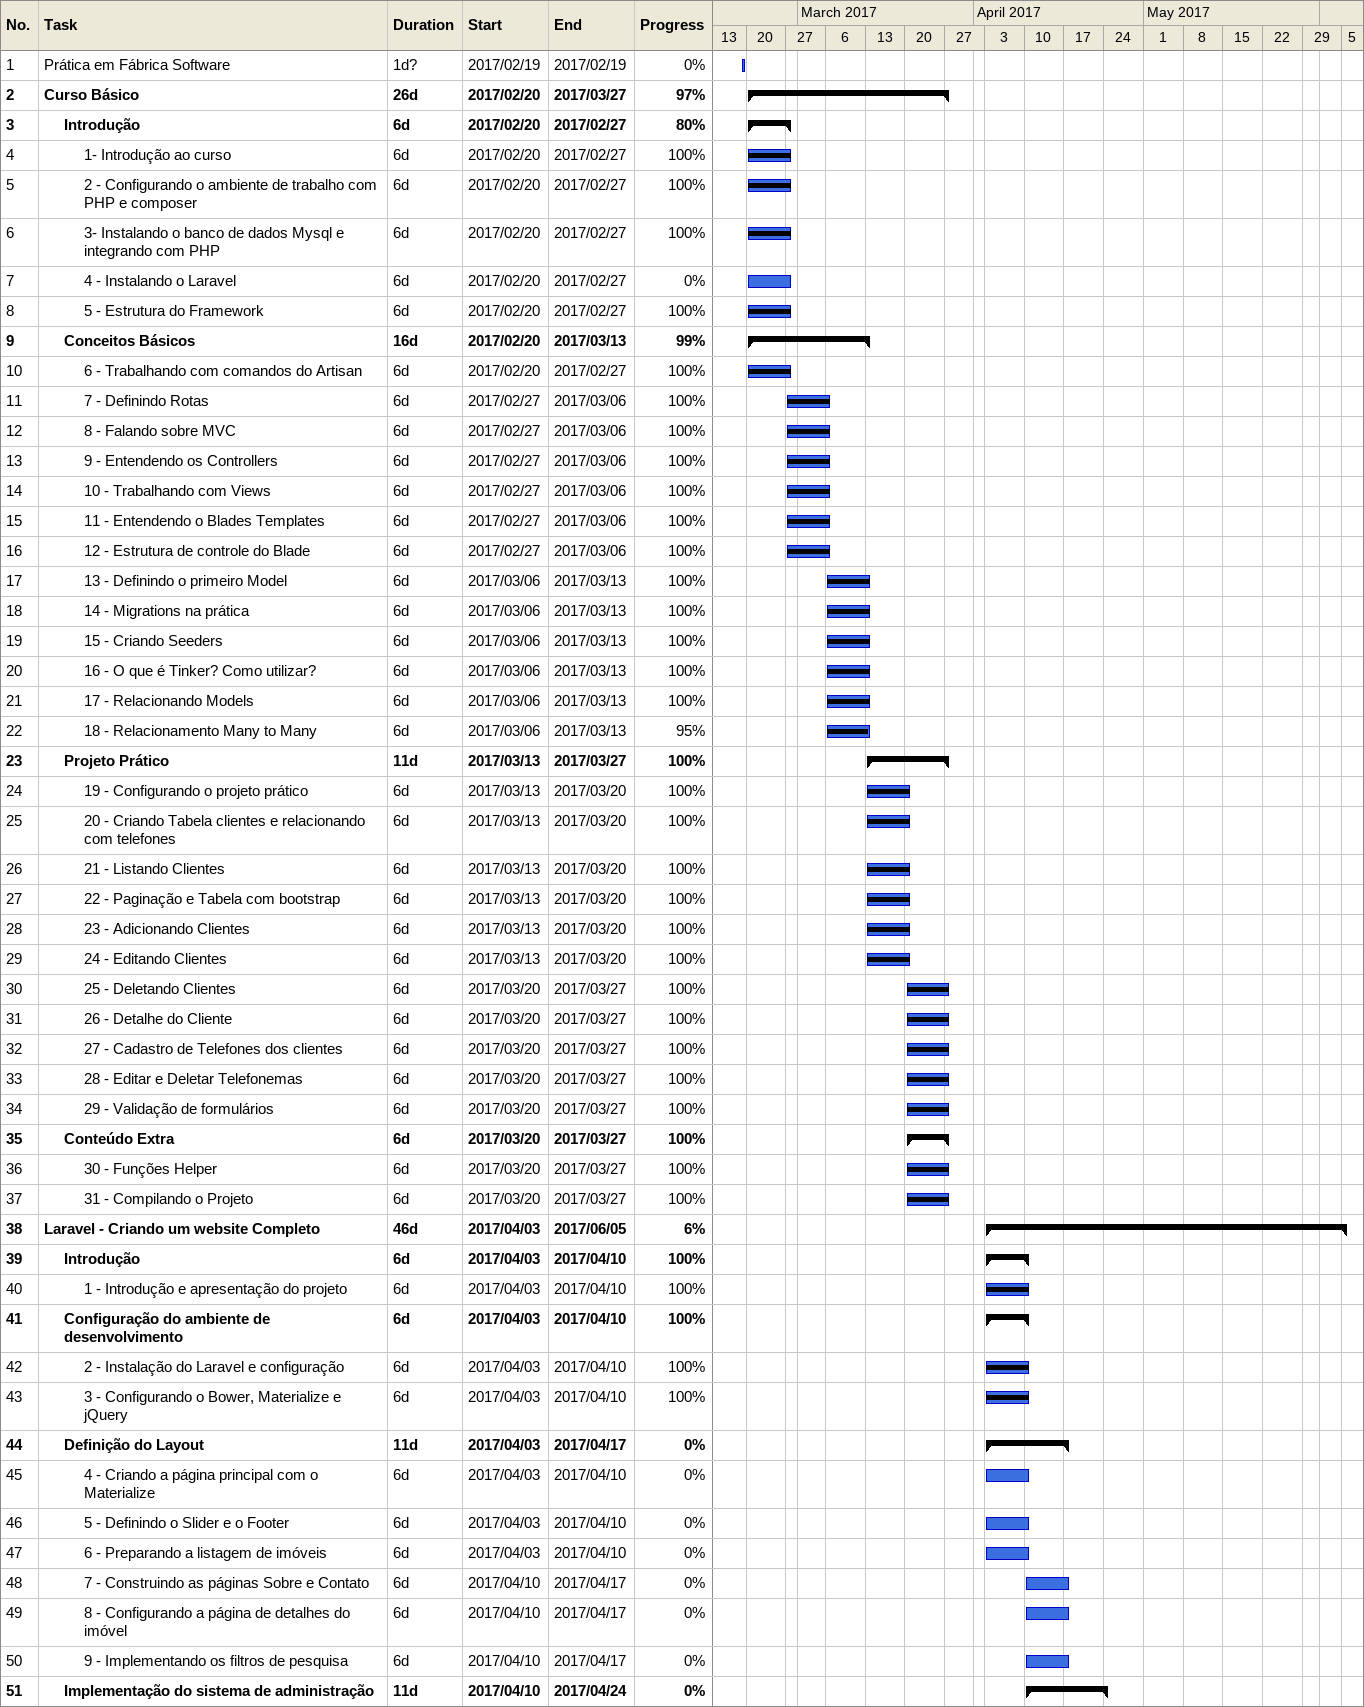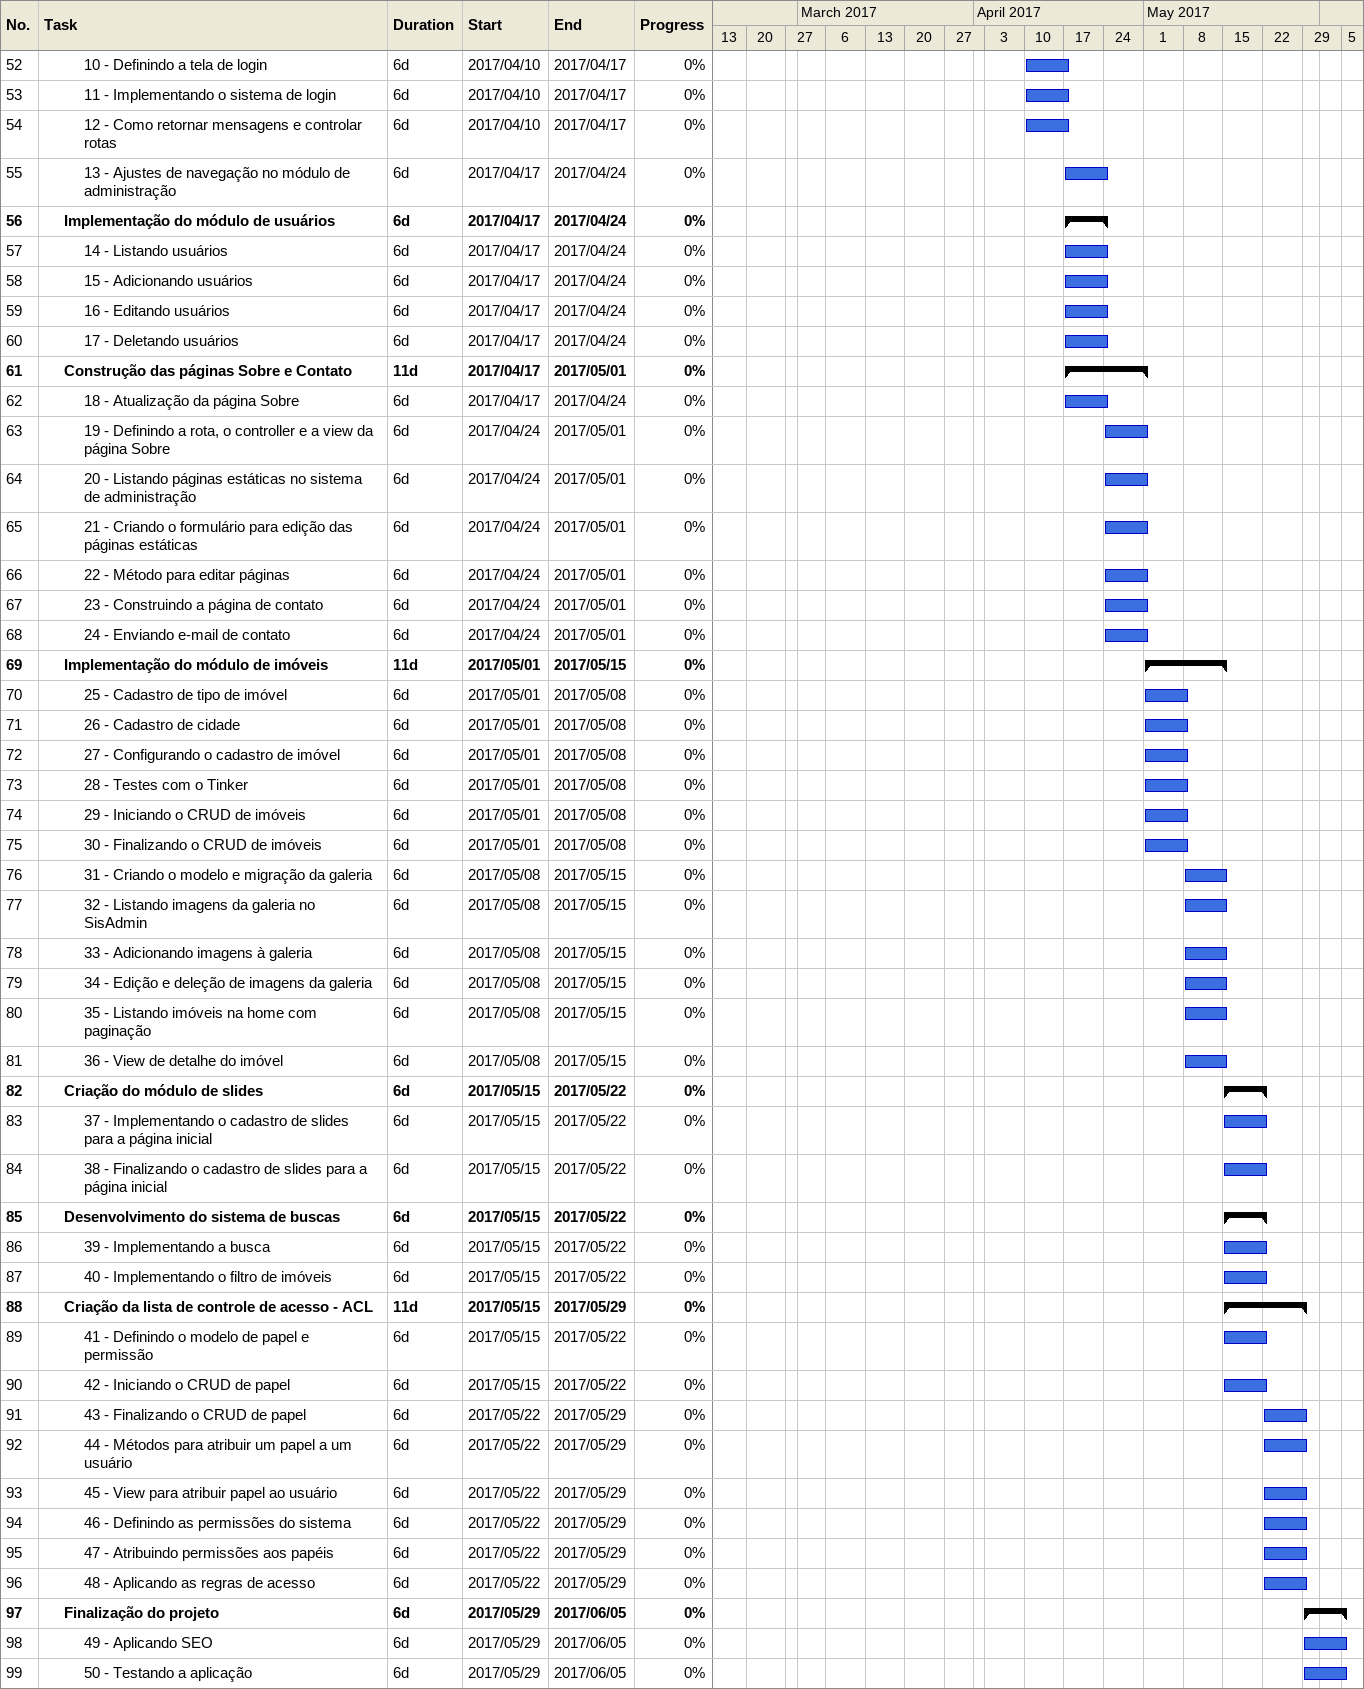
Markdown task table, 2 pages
| ID | Level | Task | Duration | Start | Finish | % complete |
|---|---|---|---|---|---|---|
| 1 | 1 | Prática em Fábrica Software | 1d? | 2017-02-19 | 2017-02-19 | 0 |
| 2 | 1 | **Curso Básico** | 26d | 2017-02-20 | 2017-03-27 | 97 |
| 3 | 2 | **Introdução** | 6d | 2017-02-20 | 2017-02-27 | 80 |
| 4 | 3 | 1- Introdução ao curso | 6d | 2017-02-20 | 2017-02-27 | 100 |
| 5 | 3 | 2 - Configurando o ambiente de trabalho com PHP e composer | 6d | 2017-02-20 | 2017-02-27 | 100 |
| 6 | 3 | 3- Instalando o banco de dados Mysql e integrando com PHP | 6d | 2017-02-20 | 2017-02-27 | 100 |
| 7 | 3 | 4 - Instalando o Laravel | 6d | 2017-02-20 | 2017-02-27 | 0 |
| 8 | 3 | 5 - Estrutura do Framework | 6d | 2017-02-20 | 2017-02-27 | 100 |
| 9 | 2 | **Conceitos Básicos** | 16d | 2017-02-20 | 2017-03-13 | 99 |
| 10 | 3 | 6 - Trabalhando com comandos do Artisan | 6d | 2017-02-20 | 2017-02-27 | 100 |
| 11 | 3 | 7 - Definindo Rotas | 6d | 2017-02-27 | 2017-03-06 | 100 |
| 12 | 3 | 8 - Falando sobre MVC | 6d | 2017-02-27 | 2017-03-06 | 100 |
| 13 | 3 | 9 - Entendendo os Controllers | 6d | 2017-02-27 | 2017-03-06 | 100 |
| 14 | 3 | 10 - Trabalhando com Views | 6d | 2017-02-27 | 2017-03-06 | 100 |
| 15 | 3 | 11 - Entendendo o Blades Templates | 6d | 2017-02-27 | 2017-03-06 | 100 |
| 16 | 3 | 12 - Estrutura de controle do Blade | 6d | 2017-02-27 | 2017-03-06 | 100 |
| 17 | 3 | 13 - Definindo o primeiro Model | 6d | 2017-03-06 | 2017-03-13 | 100 |
| 18 | 3 | 14 - Migrations na prática | 6d | 2017-03-06 | 2017-03-13 | 100 |
| 19 | 3 | 15 - Criando Seeders | 6d | 2017-03-06 | 2017-03-13 | 100 |
| 20 | 3 | 16 - O que é Tinker? Como utilizar? | 6d | 2017-03-06 | 2017-03-13 | 100 |
| 21 | 3 | 17 - Relacionando Models | 6d | 2017-03-06 | 2017-03-13 | 100 |
| 22 | 3 | 18 - Relacionamento Many to Many | 6d | 2017-03-06 | 2017-03-13 | 95 |
| 23 | 2 | **Projeto Prático** | 11d | 2017-03-13 | 2017-03-27 | 100 |
| 24 | 3 | 19 - Configurando o projeto prático | 6d | 2017-03-13 | 2017-03-20 | 100 |
| 25 | 3 | 20 - Criando Tabela clientes e relacionando com telefones | 6d | 2017-03-13 | 2017-03-20 | 100 |
| 26 | 3 | 21 - Listando Clientes | 6d | 2017-03-13 | 2017-03-20 | 100 |
| 27 | 3 | 22 - Paginação e Tabela com bootstrap | 6d | 2017-03-13 | 2017-03-20 | 100 |
| 28 | 3 | 23 - Adicionando Clientes | 6d | 2017-03-13 | 2017-03-20 | 100 |
| 29 | 3 | 24 - Editando Clientes | 6d | 2017-03-13 | 2017-03-20 | 100 |
| 30 | 3 | 25 - Deletando Clientes | 6d | 2017-03-20 | 2017-03-27 | 100 |
| 31 | 3 | 26 - Detalhe do Cliente | 6d | 2017-03-20 | 2017-03-27 | 100 |
| 32 | 3 | 27 - Cadastro de Telefones dos clientes | 6d | 2017-03-20 | 2017-03-27 | 100 |
| 33 | 3 | 28 - Editar e Deletar Telefonemas | 6d | 2017-03-20 | 2017-03-27 | 100 |
| 34 | 3 | 29 - Validação de formulários | 6d | 2017-03-20 | 2017-03-27 | 100 |
| 35 | 2 | **Conteúdo Extra** | 6d | 2017-03-20 | 2017-03-27 | 100 |
| 36 | 3 | 30 - Funções Helper | 6d | 2017-03-20 | 2017-03-27 | 100 |
| 37 | 3 | 31 - Compilando o Projeto | 6d | 2017-03-20 | 2017-03-27 | 100 |
| 38 | 1 | **Laravel - Criando um website Completo** | 46d | 2017-04-03 | 2017-06-05 | 6 |
| 39 | 2 | **Introdução** | 6d | 2017-04-03 | 2017-04-10 | 100 |
| 40 | 3 | 1 - Introdução e apresentação do projeto | 6d | 2017-04-03 | 2017-04-10 | 100 |
| 41 | 2 | **Configuração do ambiente de desenvolvimento** | 6d | 2017-04-03 | 2017-04-10 | 100 |
| 42 | 3 | 2 - Instalação do Laravel e configuração | 6d | 2017-04-03 | 2017-04-10 | 100 |
| 43 | 3 | 3 - Configurando o Bower, Materialize e jQuery | 6d | 2017-04-03 | 2017-04-10 | 100 |
| 44 | 2 | **Definição do Layout** | 11d | 2017-04-03 | 2017-04-17 | 0 |
| 45 | 3 | 4 - Criando a página principal com o Materialize | 6d | 2017-04-03 | 2017-04-10 | 0 |
| 46 | 3 | 5 - Definindo o Slider e o Footer | 6d | 2017-04-03 | 2017-04-10 | 0 |
| 47 | 3 | 6 - Preparando a listagem de imóveis | 6d | 2017-04-03 | 2017-04-10 | 0 |
| 48 | 3 | 7 - Construindo as páginas Sobre e Contato | 6d | 2017-04-10 | 2017-04-17 | 0 |
| 49 | 3 | 8 - Configurando a página de detalhes do imóvel | 6d | 2017-04-10 | 2017-04-17 | 0 |
| 50 | 3 | 9 - Implementando os filtros de pesquisa | 6d | 2017-04-10 | 2017-04-17 | 0 |
| 51 | 2 | **Implementação do sistema de administração** | 11d | 2017-04-10 | 2017-04-24 | 0 |
| 52 | 3 | 10 - Definindo a tela de login | 6d | 2017-04-10 | 2017-04-17 | 0 |
| 53 | 3 | 11 - Implementando o sistema de login | 6d | 2017-04-10 | 2017-04-17 | 0 |
| 54 | 3 | 12 - Como retornar mensagens e controlar rotas | 6d | 2017-04-10 | 2017-04-17 | 0 |
| 55 | 3 | 13 - Ajustes de navegação no módulo de administração | 6d | 2017-04-17 | 2017-04-24 | 0 |
| 56 | 2 | **Implementação do módulo de usuários** | 6d | 2017-04-17 | 2017-04-24 | 0 |
| 57 | 3 | 14 - Listando usuários | 6d | 2017-04-17 | 2017-04-24 | 0 |
| 58 | 3 | 15 - Adicionando usuários | 6d | 2017-04-17 | 2017-04-24 | 0 |
| 59 | 3 | 16 - Editando usuários | 6d | 2017-04-17 | 2017-04-24 | 0 |
| 60 | 3 | 17 - Deletando usuários | 6d | 2017-04-17 | 2017-04-24 | 0 |
| 61 | 2 | **Construção das páginas Sobre e Contato** | 11d | 2017-04-17 | 2017-05-01 | 0 |
| 62 | 3 | 18 - Atualização da página Sobre | 6d | 2017-04-17 | 2017-04-24 | 0 |
| 63 | 3 | 19 - Definindo a rota, o controller e a view da página Sobre | 6d | 2017-04-24 | 2017-05-01 | 0 |
| 64 | 3 | 20 - Listando páginas estáticas no sistema de administração | 6d | 2017-04-24 | 2017-05-01 | 0 |
| 65 | 3 | 21 - Criando o formulário para edição das páginas estáticas | 6d | 2017-04-24 | 2017-05-01 | 0 |
| 66 | 3 | 22 - Método para editar páginas | 6d | 2017-04-24 | 2017-05-01 | 0 |
| 67 | 3 | 23 - Construindo a página de contato | 6d | 2017-04-24 | 2017-05-01 | 0 |
| 68 | 3 | 24 - Enviando e-mail de contato | 6d | 2017-04-24 | 2017-05-01 | 0 |
| 69 | 2 | **Implementação do módulo de imóveis** | 11d | 2017-05-01 | 2017-05-15 | 0 |
| 70 | 3 | 25 - Cadastro de tipo de imóvel | 6d | 2017-05-01 | 2017-05-08 | 0 |
| 71 | 3 | 26 - Cadastro de cidade | 6d | 2017-05-01 | 2017-05-08 | 0 |
| 72 | 3 | 27 - Configurando o cadastro de imóvel | 6d | 2017-05-01 | 2017-05-08 | 0 |
| 73 | 3 | 28 - Testes com o Tinker | 6d | 2017-05-01 | 2017-05-08 | 0 |
| 74 | 3 | 29 - Iniciando o CRUD de imóveis | 6d | 2017-05-01 | 2017-05-08 | 0 |
| 75 | 3 | 30 - Finalizando o CRUD de imóveis | 6d | 2017-05-01 | 2017-05-08 | 0 |
| 76 | 3 | 31 - Criando o modelo e migração da galeria | 6d | 2017-05-08 | 2017-05-15 | 0 |
| 77 | 3 | 32 - Listando imagens da galeria no SisAdmin | 6d | 2017-05-08 | 2017-05-15 | 0 |
| 78 | 3 | 33 - Adicionando imagens à galeria | 6d | 2017-05-08 | 2017-05-15 | 0 |
| 79 | 3 | 34 - Edição e deleção de imagens da galeria | 6d | 2017-05-08 | 2017-05-15 | 0 |
| 80 | 3 | 35 - Listando imóveis na home com paginação | 6d | 2017-05-08 | 2017-05-15 | 0 |
| 81 | 3 | 36 - View de detalhe do imóvel | 6d | 2017-05-08 | 2017-05-15 | 0 |
| 82 | 2 | **Criação do módulo de slides** | 6d | 2017-05-15 | 2017-05-22 | 0 |
| 83 | 3 | 37 - Implementando o cadastro de slides para a página inicial | 6d | 2017-05-15 | 2017-05-22 | 0 |
| 84 | 3 | 38 - Finalizando o cadastro de slides para a página inicial | 6d | 2017-05-15 | 2017-05-22 | 0 |
| 85 | 2 | **Desenvolvimento do sistema de buscas** | 6d | 2017-05-15 | 2017-05-22 | 0 |
| 86 | 3 | 39 - Implementando a busca | 6d | 2017-05-15 | 2017-05-22 | 0 |
| 87 | 3 | 40 - Implementando o filtro de imóveis | 6d | 2017-05-15 | 2017-05-22 | 0 |
| 88 | 2 | **Criação da lista de controle de acesso - ACL** | 11d | 2017-05-15 | 2017-05-29 | 0 |
| 89 | 3 | 41 - Definindo o modelo de papel e permissão | 6d | 2017-05-15 | 2017-05-22 | 0 |
| 90 | 3 | 42 - Iniciando o CRUD de papel | 6d | 2017-05-15 | 2017-05-22 | 0 |
| 91 | 3 | 43 - Finalizando o CRUD de papel | 6d | 2017-05-22 | 2017-05-29 | 0 |
| 92 | 3 | 44 - Métodos para atribuir um papel a um usuário | 6d | 2017-05-22 | 2017-05-29 | 0 |
| 93 | 3 | 45 - View para atribuir papel ao usuário | 6d | 2017-05-22 | 2017-05-29 | 0 |
| 94 | 3 | 46 - Definindo as permissões do sistema | 6d | 2017-05-22 | 2017-05-29 | 0 |
| 95 | 3 | 47 - Atribuindo permissões aos papéis | 6d | 2017-05-22 | 2017-05-29 | 0 |
| 96 | 3 | 48 - Aplicando as regras de acesso | 6d | 2017-05-22 | 2017-05-29 | 0 |
| 97 | 2 | **Finalização do projeto** | 6d | 2017-05-29 | 2017-06-05 | 0 |
| 98 | 3 | 49 - Aplicando SEO | 6d | 2017-05-29 | 2017-06-05 | 0 |
| 99 | 3 | 50 - Testando a aplicação | 6d | 2017-05-29 | 2017-06-05 | 0 |
